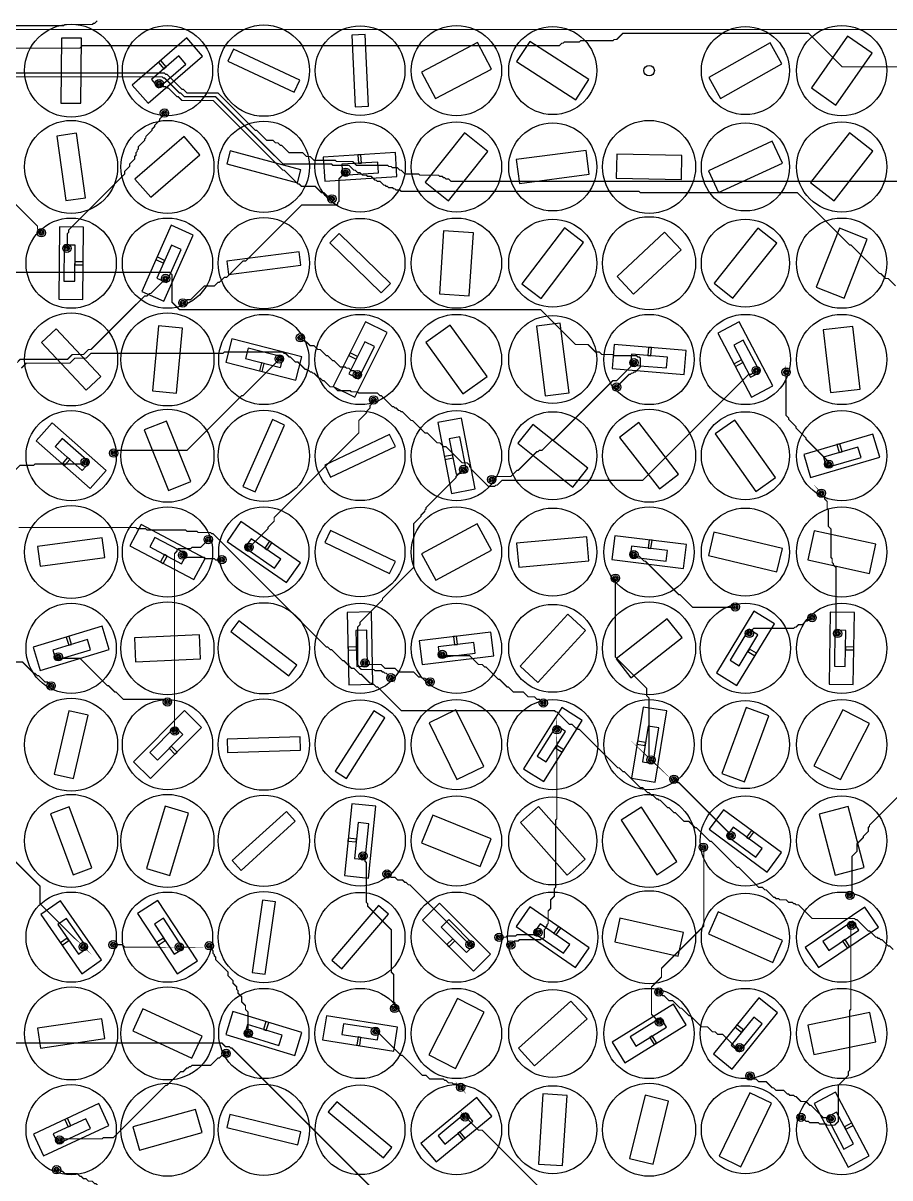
# Model space of a CAD drawing. Header units: millimetres. Extents: x -183 to 183, y -212 to 212.
# Drawn here: x -75.4 to 29, y -133.4 to 5.7 of the extents above; entities that cross this region are included whole.
import ezdxf

# ---------------------------------------------------------------- set-up
doc = ezdxf.new("R2010")
doc.units = ezdxf.units.MM
for name, color, linetype in [('ANTIPAD', 8, 'Continuous'), ('BOT_PAD', 40, 'Continuous'), ('BOT_TRACE', 30, 'Continuous'), ('DIODE_SHEET', 6, 'Continuous'), ('SMA_HOLE', 7, 'Continuous'), ('TOP_DISC', 1, 'Continuous'), ('TOP_ISLAND', 3, 'Continuous'), ('TOP_SLOT', 2, 'Continuous'), ('VIA_DRILL', 5, 'Continuous'), ('VIA_PAD', 4, 'Continuous')]:
    doc.layers.add(name, color=color, linetype=linetype)

msp = doc.modelspace()

# ---------------------------------------------------------------- linework, layer by layer
at = {"layer": 'ANTIPAD'}
for centre in [(-58.999, -1.565), (-58.37, -5.12), (-36.543, -12.241), (-38.194, -15.451), (-73.193, -19.534), (-70.112, -21.415), (-58.234, -25.042), (-56.145, -27.987), (-41.982, -32.186), (-44.544, -34.729), (-1.817, -35.186), (-35.124, -36.629), (12.896, -36.13), (16.501, -36.328), (-3.908, -38.128), (-33.183, -39.672), (-64.476, -46.078), (-67.914, -47.18), (21.642, -47.412), (-22.34, -48.046), (-18.944, -49.271), (20.744, -50.908), (-53.091, -56.499), (-48.166, -57.424), (-56.18, -58.368), (-51.45, -58.921), (-1.832, -58.308), (-4.047, -61.158), (10.378, -64.614), (19.631, -65.91), (12.07, -67.803), (22.7, -67.811), (-71.149, -70.625), (-34.23, -71.368), (-24.904, -70.339), (-72.018, -74.128), (-31.089, -73.147), (-26.37, -73.638), (-58.006, -76.066), (-12.737, -76.194), (-57.118, -79.566), (-11.1, -79.411), (0.235, -83.042), (2.994, -85.37), (9.853, -92.17), (6.524, -93.566), (-34.454, -94.625), (-31.559, -96.781), (24.182, -99.361), (24.38, -102.966), (-18.066, -104.415), (-13.366, -103.826), (-68.15, -105.56), (-64.548, -105.313), (-56.579, -105.596), (-52.972, -105.437), (-21.569, -105.289), (-16.649, -105.327), (1.174, -111.002), (-30.647, -112.982), (-32.959, -115.755), (1.234, -114.612), (-48.257, -115.982), (-50.938, -118.399), (10.894, -117.718), (12.142, -121.105), (-22.696, -122.491), (-22.16, -126.061), (18.29, -126.101), (21.896, -126.278), (-70.991, -128.831), (-71.362, -132.422)]:
    msp.add_circle(centre, 0.5, dxfattribs=at)
at = {"layer": 'BOT_PAD'}
for centre in [(-58.999, -1.565), (-58.37, -5.12), (-36.543, -12.241), (-38.194, -15.451), (-73.193, -19.534), (-70.112, -21.415), (-58.234, -25.042), (-56.145, -27.987), (-41.982, -32.186), (-44.544, -34.729), (-1.817, -35.186), (12.896, -36.13), (16.501, -36.328), (-35.124, -36.629), (-3.908, -38.128), (-33.183, -39.672), (-64.476, -46.078), (-67.914, -47.18), (21.642, -47.412), (-22.34, -48.046), (-18.944, -49.271), (20.744, -50.908), (-53.091, -56.499), (-56.18, -58.368), (-48.166, -57.424), (-1.832, -58.308), (-51.45, -58.921), (-4.047, -61.158), (10.378, -64.614), (19.631, -65.91), (12.07, -67.803), (22.7, -67.811), (-71.149, -70.625), (-24.904, -70.339), (-34.23, -71.368), (-31.089, -73.147), (-26.37, -73.638), (-72.018, -74.128), (-58.006, -76.066), (-12.737, -76.194), (-57.118, -79.566), (-11.1, -79.411), (0.235, -83.042), (2.994, -85.37), (9.853, -92.17), (-34.454, -94.625), (6.524, -93.566), (-31.559, -96.781), (24.182, -99.361), (24.38, -102.966), (-18.066, -104.415), (-13.366, -103.826), (-68.15, -105.56), (-64.548, -105.313), (-56.579, -105.596), (-52.972, -105.437), (-21.569, -105.289), (-16.649, -105.327), (1.174, -111.002), (-30.647, -112.982), (-32.959, -115.755), (1.234, -114.612), (-48.257, -115.982), (-50.938, -118.399), (10.894, -117.718), (12.142, -121.105), (-22.696, -122.491), (-22.16, -126.061), (18.29, -126.101), (21.896, -126.278), (-70.991, -128.831), (-71.362, -132.422)]:
    msp.add_circle(centre, 0.3, dxfattribs=at)
at = {"layer": 'BOT_TRACE', "const_width": 0.15}
for points in [[(-66.455, 6.003), (-66.755, 5.703), (-66.905, 5.703), (-67.055, 5.553), (-70.355, 5.553), (-70.505, 5.403), (-175.205, 5.403), (-175.505, 5.103), (-175.655, 5.103), (-176.255, 4.503), (-176.405, 4.503), (-177.155, 3.753), (-177.455, 3.753), (-178.805, 2.403), (-179.105, 2.403), (-179.255, 2.253), (-180.155, 2.253), (-180.305, 2.403), (-180.605, 2.403), (-181.055, 2.853), (-181.055, 3.003), (-181.205, 3.153), (-181.205, 9.903)], [(45.129, 4.974), (45.145, 4.953), (-148.055, 4.953), (-148.205, 4.803), (-174.305, 4.803), (-176.105, 3.003), (-176.255, 3.003), (-177.905, 1.353), (-178.955, 1.353), (-179.105, 1.203), (-179.705, 1.203), (-179.705, 1.27)], [(36.583, 0.519), (36.595, 0.453), (23.245, 0.453), (19.195, 4.503), (-3.155, 4.503), (-3.905, 3.753), (-4.205, 3.753), (-4.355, 3.603), (-8.255, 3.603), (-8.405, 3.453), (-10.205, 3.453), (-10.355, 3.303), (-10.505, 3.303), (-10.805, 3.003), (-68.255, 3.003), (-68.555, 2.703), (-175.205, 2.703), (-177.455, 0.453), (-177.605, 0.453), (-177.905, 0.153), (-178.355, 0.153), (-179.705, -1.197), (-179.705, -1.27)], [(29.695, -25.947), (28.795, -25.047), (28.495, -25.047), (27.895, -24.447), (27.745, -24.447), (24.295, -20.997), (24.145, -20.997), (17.845, -14.697), (-1.055, -14.697), (-1.205, -14.547), (-29.855, -14.547), (-30.005, -14.397), (-30.455, -14.397), (-30.605, -14.247), (-30.755, -14.247), (-30.905, -14.097), (-31.355, -14.097), (-31.505, -13.947), (-31.655, -13.947), (-31.805, -13.797), (-31.955, -13.797), (-32.405, -13.347), (-32.705, -13.347), (-32.855, -13.197), (-33.005, -13.197), (-33.455, -12.747), (-33.905, -12.747), (-34.055, -12.597), (-34.505, -12.597), (-34.805, -12.297), (-35.105, -12.297), (-35.405, -11.997), (-35.555, -11.997), (-36.155, -11.397), (-38.105, -11.397), (-38.255, -11.247), (-44.105, -11.247), (-52.205, -3.147), (-55.955, -3.147), (-56.405, -2.697), (-56.555, -2.697), (-58.355, -0.897), (-58.505, -0.897), (-58.655, -0.747), (-103.655, -0.747)], [(32.695, -13.347), (-23.855, -13.347), (-24.155, -13.047), (-24.455, -13.047), (-24.605, -12.897), (-24.755, -12.897), (-24.905, -12.747), (-25.205, -12.747), (-25.355, -12.597), (-27.605, -12.597), (-27.755, -12.447), (-29.405, -12.447), (-29.855, -11.997), (-30.005, -11.997), (-30.305, -11.697), (-30.905, -11.697), (-31.055, -11.547), (-31.355, -11.547), (-31.505, -11.397), (-35.255, -11.397), (-35.705, -10.947), (-37.655, -10.947), (-37.805, -10.797), (-40.355, -10.797), (-40.805, -10.347), (-41.255, -10.347), (-41.705, -9.897), (-43.355, -9.897), (-44.255, -8.997), (-44.405, -8.997), (-44.705, -8.697), (-45.005, -8.697), (-45.305, -8.397), (-46.055, -8.397), (-47.255, -7.197), (-47.405, -7.197), (-51.905, -2.697), (-55.655, -2.697), (-56.105, -2.247), (-56.255, -2.247), (-58.055, -0.447), (-58.205, -0.447), (-58.355, -0.297), (-103.355, -0.297)], [(-38.194, -15.451), (-38.255, -15.447), (-38.555, -15.147), (-38.705, -15.147), (-39.155, -14.697), (-39.455, -14.697), (-40.205, -13.947), (-41.855, -13.947), (-42.155, -13.647), (-42.305, -13.647), (-43.955, -11.997), (-44.105, -11.997), (-52.505, -3.597), (-56.255, -3.597), (-56.705, -3.147), (-56.855, -3.147), (-57.905, -2.097), (-58.055, -2.097), (-58.205, -1.947), (-58.505, -1.947), (-58.955, -1.497), (-58.999, -1.565)], [(-58.37, -5.12), (-58.355, -5.097), (-58.655, -5.397), (-58.655, -5.547), (-58.955, -5.847), (-58.955, -5.997), (-59.555, -6.597), (-59.555, -6.747), (-59.855, -7.047), (-59.855, -7.197), (-60.605, -7.947), (-60.605, -8.097), (-60.755, -8.247), (-60.755, -8.397), (-61.505, -9.147), (-61.505, -9.447), (-61.655, -9.597), (-61.655, -9.747), (-61.805, -9.897), (-61.805, -10.197), (-61.955, -10.347), (-61.955, -10.647), (-62.555, -11.247), (-62.555, -11.547), (-63.155, -12.147), (-63.155, -12.447), (-69.905, -19.197), (-69.905, -19.497), (-70.055, -19.647), (-70.055, -21.447), (-70.112, -21.415)], [(-73.193, -19.534), (-73.205, -19.497), (-73.655, -19.047), (-73.655, -18.747), (-81.155, -11.247), (-81.155, -11.097), (-82.205, -10.047), (-82.136, -9.996)], [(-56.145, -27.987), (-56.105, -28.047), (-55.655, -27.597), (-55.205, -27.597), (-53.555, -25.947), (-52.355, -25.947), (-51.905, -25.497), (-51.755, -25.497), (-51.155, -24.897), (-50.855, -24.897), (-48.905, -22.947), (-48.605, -22.947), (-41.855, -16.197), (-37.655, -16.197), (-37.505, -16.047), (-37.505, -15.897), (-37.355, -15.747), (-37.355, -13.047), (-36.605, -12.297), (-36.543, -12.241)], [(-3.908, -38.128), (-3.905, -38.097), (-2.405, -36.597), (-2.255, -36.597), (-2.105, -36.447), (-1.955, -36.447), (-1.805, -36.297), (-1.655, -36.297), (-1.055, -35.697), (-1.055, -34.647), (-1.205, -34.497), (-1.355, -34.497), (-1.505, -34.347), (-4.205, -34.347), (-4.355, -34.197), (-5.705, -34.197), (-6.005, -33.897), (-6.455, -33.897), (-7.355, -32.997), (-8.855, -32.997), (-13.055, -28.797), (-56.555, -28.797), (-57.455, -27.897), (-57.455, -24.597), (-57.755, -24.297), (-148.355, -24.297)], [(-76.073, -35.061), (-76.055, -35.097), (-75.755, -34.797), (-70.055, -34.797), (-69.455, -34.197), (-68.105, -34.197), (-67.505, -33.597), (-67.205, -33.597), (-60.755, -27.147), (-60.455, -27.147), (-60.155, -26.847), (-60.005, -26.847), (-58.205, -25.047), (-58.234, -25.042)], [(-41.982, -32.186), (-42.005, -32.247), (-41.705, -32.547), (-41.555, -32.547), (-41.405, -32.697), (-41.255, -32.697), (-40.805, -33.147), (-40.355, -33.147), (-39.905, -33.597), (-39.605, -33.597), (-38.855, -34.347), (-38.705, -34.347), (-38.105, -34.947), (-37.955, -34.947), (-37.205, -35.697), (-36.605, -35.697), (-36.455, -35.847), (-36.155, -35.847), (-35.855, -36.147), (-35.555, -36.147), (-35.105, -36.597), (-35.124, -36.629)], [(12.896, -36.13), (12.895, -36.147), (12.595, -36.447), (12.445, -36.447), (12.295, -36.597), (11.995, -36.597), (-0.755, -49.347), (-17.705, -49.347), (-18.305, -49.947), (-18.455, -49.947), (-18.605, -50.097), (-19.355, -50.097), (-21.455, -47.997), (-21.455, -47.847), (-21.605, -47.697), (-21.605, -47.547), (-21.905, -47.247), (-22.505, -47.247), (-24.455, -45.297), (-24.755, -45.297), (-25.205, -44.847), (-25.505, -44.847), (-26.705, -43.647), (-27.005, -43.647), (-28.505, -42.147), (-28.655, -42.147), (-29.705, -41.097), (-29.855, -41.097), (-30.005, -40.947), (-30.155, -40.947), (-30.455, -40.647), (-30.605, -40.647), (-30.755, -40.497), (-30.905, -40.497), (-32.255, -39.147), (-32.405, -39.147), (-32.705, -38.847), (-34.955, -38.847), (-35.105, -38.697), (-35.855, -38.697), (-36.005, -38.547), (-37.505, -38.547), (-37.955, -38.097), (-38.405, -38.097), (-39.155, -37.347), (-39.305, -37.347), (-39.605, -37.047), (-39.755, -37.047), (-40.355, -36.447), (-40.505, -36.447), (-40.655, -36.297), (-40.805, -36.297), (-40.955, -36.147), (-41.105, -36.147), (-41.255, -35.997), (-41.405, -35.997), (-42.305, -35.097), (-42.605, -35.097), (-43.205, -34.497), (-43.355, -34.497), (-43.805, -34.047), (-43.955, -34.047), (-44.105, -33.897), (-51.155, -33.897), (-51.305, -34.047), (-67.205, -34.047), (-67.805, -34.647), (-69.155, -34.647), (-69.755, -35.247), (-75.005, -35.247), (-75.605, -35.847)], [(-64.476, -46.078), (-64.505, -46.047), (-64.205, -45.747), (-55.655, -45.747), (-49.055, -39.147), (-48.905, -39.147), (-44.555, -34.797), (-44.544, -34.729)], [(-18.944, -49.271), (-18.905, -49.197), (-18.605, -48.897), (-16.655, -48.897), (-15.905, -48.147), (-15.755, -48.147), (-13.505, -45.897), (-13.355, -45.897), (-13.205, -45.747), (-12.905, -45.747), (-11.705, -44.547), (-11.555, -44.547), (-4.355, -37.347), (-3.905, -37.347), (-1.805, -35.247), (-1.817, -35.186)], [(16.501, -36.328), (16.495, -36.297), (16.495, -41.547), (16.795, -41.847), (16.795, -41.997), (17.695, -42.897), (17.695, -43.047), (18.895, -44.247), (18.895, -44.397), (21.595, -47.097), (21.595, -47.397), (21.642, -47.412)], [(-33.183, -39.672), (-33.155, -39.747), (-33.455, -40.047), (-33.455, -40.197), (-33.605, -40.347), (-33.605, -40.647), (-34.055, -41.097), (-34.055, -41.247), (-34.955, -42.147), (-34.955, -43.647), (-45.155, -53.847), (-45.155, -54.297), (-45.905, -55.047), (-45.905, -55.197), (-48.155, -57.447), (-48.166, -57.424)], [(-90.642, -53.342), (-90.605, -53.397), (-85.205, -53.397), (-84.755, -52.947), (-81.155, -52.947), (-75.755, -47.547), (-74.105, -47.547), (-73.955, -47.397), (-68.105, -47.397), (-67.955, -47.247), (-67.914, -47.18)], [(-31.089, -73.147), (-31.055, -73.197), (-31.655, -72.597), (-31.805, -72.597), (-31.955, -72.447), (-32.105, -72.447), (-32.255, -72.297), (-33.005, -72.297), (-33.155, -72.147), (-34.655, -72.147), (-34.955, -71.847), (-34.955, -71.697), (-35.105, -71.547), (-35.105, -67.047), (-34.805, -66.747), (-34.805, -66.447), (-32.105, -63.747), (-32.105, -63.597), (-28.355, -59.847), (-28.355, -54.597), (-27.455, -53.697), (-27.455, -53.547), (-27.005, -53.097), (-27.005, -52.947), (-26.855, -52.797), (-26.855, -52.647), (-23.255, -49.047), (-23.255, -48.897), (-22.355, -47.997), (-22.34, -48.046)], [(20.744, -50.908), (20.695, -50.847), (21.145, -51.297), (21.145, -51.597), (21.445, -51.897), (21.445, -52.797), (21.595, -52.947), (21.595, -54.897), (21.895, -55.197), (21.895, -58.647), (22.045, -58.797), (22.045, -59.247), (22.195, -59.397), (22.195, -59.547), (22.495, -59.847), (22.495, -67.647), (22.645, -67.797), (22.7, -67.811)], [(29.395, -105.897), (28.945, -105.447), (28.795, -105.447), (28.045, -104.697), (27.895, -104.697), (27.745, -104.547), (27.595, -104.547), (27.445, -104.397), (27.295, -104.397), (26.545, -103.647), (26.395, -103.647), (25.045, -102.297), (24.895, -102.297), (24.745, -102.147), (19.645, -102.147), (17.995, -100.497), (17.695, -100.497), (17.545, -100.347), (17.395, -100.347), (17.245, -100.197), (16.795, -100.197), (16.495, -99.897), (15.745, -99.897), (15.595, -99.747), (15.295, -99.747), (15.145, -99.597), (14.995, -99.597), (14.095, -98.697), (13.945, -98.697), (13.645, -98.397), (13.195, -98.397), (10.795, -95.997), (10.645, -95.997), (7.495, -92.847), (7.345, -92.847), (5.695, -91.197), (5.545, -91.197), (4.795, -90.447), (4.195, -90.447), (3.145, -89.397), (2.995, -89.397), (2.395, -88.797), (2.245, -88.797), (1.345, -87.897), (1.195, -87.897), (1.045, -87.747), (0.895, -87.747), (0.445, -87.297), (0.295, -87.297), (-0.005, -86.997), (-0.155, -86.997), (-0.755, -86.397), (-1.055, -86.397), (-3.005, -84.447), (-3.155, -84.447), (-3.605, -83.997), (-3.755, -83.997), (-8.405, -79.347), (-8.555, -79.347), (-8.705, -79.197), (-8.855, -79.197), (-9.305, -78.747), (-9.605, -78.747), (-11.105, -77.247), (-11.255, -77.247), (-11.405, -77.097), (-29.855, -77.097), (-32.705, -74.247), (-32.855, -74.247), (-33.155, -73.947), (-33.305, -73.947), (-33.455, -73.797), (-33.605, -73.797), (-34.655, -72.747), (-34.805, -72.747), (-35.555, -71.997), (-35.855, -71.997), (-36.755, -71.097), (-36.905, -71.097), (-38.255, -69.747), (-38.405, -69.747), (-38.705, -69.447), (-38.855, -69.447), (-52.505, -55.797), (-52.655, -55.797), (-52.805, -55.647), (-54.305, -55.647), (-54.455, -55.497), (-55.655, -55.497), (-55.805, -55.347), (-60.455, -55.347), (-60.605, -55.197), (-61.655, -55.197), (-61.805, -55.047), (-75.905, -55.047)], [(-53.091, -56.499), (-53.105, -56.547), (-54.005, -57.447), (-55.055, -57.447), (-55.205, -57.597), (-56.705, -57.597), (-56.855, -57.747), (-56.855, -57.897), (-57.155, -58.197), (-57.155, -79.497), (-57.118, -79.566)], [(-51.45, -58.921), (-51.455, -58.947), (-52.205, -58.947), (-52.355, -58.797), (-53.405, -58.797), (-53.555, -58.647), (-55.805, -58.647), (-56.105, -58.347), (-56.18, -58.368)], [(10.378, -64.614), (10.345, -64.647), (5.245, -64.647), (3.745, -63.147), (3.595, -63.147), (-0.455, -59.097), (-0.605, -59.097), (-1.205, -58.497), (-1.655, -58.497), (-1.805, -58.347), (-1.832, -58.308)], [(-4.047, -61.158), (-4.055, -61.197), (-4.055, -70.647), (-0.305, -74.397), (-0.305, -75.297), (-0.005, -75.597), (-0.005, -82.797), (0.295, -83.097), (0.235, -83.042)], [(19.631, -65.91), (19.645, -65.847), (19.345, -66.147), (19.195, -66.147), (19.045, -66.297), (18.895, -66.297), (18.445, -66.747), (17.995, -66.747), (17.695, -67.047), (17.545, -67.047), (17.395, -67.197), (12.595, -67.197), (11.995, -67.797), (12.07, -67.803)], [(-72.018, -74.128), (-72.005, -74.097), (-72.455, -73.647), (-72.755, -73.647), (-73.505, -72.897), (-73.655, -72.897), (-73.955, -72.597), (-74.105, -72.597), (-75.455, -71.247), (-80.255, -71.247), (-80.405, -71.097), (-82.355, -71.097), (-82.505, -70.947), (-82.509, -70.917)], [(-58.006, -76.066), (-58.055, -76.047), (-58.355, -75.747), (-63.305, -75.747), (-64.205, -74.847), (-64.355, -74.847), (-65.105, -74.097), (-65.255, -74.097), (-68.555, -70.797), (-70.955, -70.797), (-71.105, -70.647), (-71.149, -70.625)], [(-12.737, -76.194), (-12.755, -76.197), (-13.205, -75.747), (-13.505, -75.747), (-13.805, -75.447), (-14.555, -75.447), (-15.155, -74.847), (-16.355, -74.847), (-16.955, -74.247), (-17.105, -74.247), (-18.005, -73.347), (-18.155, -73.347), (-19.655, -71.847), (-19.805, -71.847), (-20.105, -71.547), (-20.555, -71.547), (-21.605, -70.497), (-24.755, -70.497), (-24.905, -70.347), (-24.904, -70.339)], [(-26.37, -73.638), (-26.405, -73.647), (-26.705, -73.347), (-26.855, -73.347), (-27.005, -73.197), (-27.305, -73.197), (-27.455, -73.047), (-27.755, -73.047), (-28.355, -72.447), (-30.155, -72.447), (-30.605, -71.997), (-31.805, -71.997), (-32.255, -71.547), (-34.055, -71.547), (-34.205, -71.397), (-34.23, -71.368)], [(-16.649, -105.327), (-16.655, -105.297), (-16.205, -104.847), (-15.755, -104.847), (-15.605, -104.697), (-13.055, -104.697), (-12.905, -104.547), (-12.755, -104.547), (-12.605, -104.397), (-12.605, -103.497), (-12.455, -103.347), (-12.455, -103.197), (-12.305, -103.047), (-12.305, -102.897), (-12.155, -102.747), (-12.155, -101.247), (-11.855, -100.947), (-11.855, -99.897), (-11.405, -99.447), (-11.405, -98.547), (-11.255, -98.397), (-11.255, -90.297), (-11.105, -90.147), (-11.105, -79.347), (-11.1, -79.411)], [(24.182, -99.361), (24.145, -99.297), (24.445, -98.997), (24.445, -94.647), (25.045, -94.047), (25.045, -93.147), (25.795, -92.397), (25.795, -92.247), (26.395, -91.647), (26.395, -91.197), (26.545, -91.047), (26.545, -90.897), (32.995, -84.447), (32.995, -81.297), (32.949, -81.348)], [(2.994, -85.37), (2.995, -85.347), (3.445, -85.797), (3.595, -85.797), (9.895, -92.097), (9.853, -92.17)], [(-30.647, -112.982), (-30.605, -112.947), (-30.605, -112.347), (-30.755, -112.197), (-30.755, -108.897), (-31.055, -108.597), (-31.055, -103.497), (-33.905, -100.647), (-33.905, -100.347), (-34.055, -100.197), (-34.055, -95.397), (-34.205, -95.247), (-34.205, -94.947), (-34.505, -94.647), (-34.454, -94.625)], [(6.524, -93.566), (6.595, -93.597), (6.595, -103.047), (1.495, -108.147), (1.495, -109.197), (0.295, -110.397), (0.295, -113.697), (1.195, -114.597), (1.234, -114.612)], [(-68.15, -105.56), (-68.105, -105.597), (-73.355, -100.347), (-73.355, -98.247), (-76.505, -95.097)], [(-31.559, -96.781), (-31.505, -96.747), (-31.055, -97.197), (-30.605, -97.197), (-30.305, -97.497), (-29.705, -97.497), (-29.405, -97.797), (-29.255, -97.797), (-28.955, -98.097), (-28.805, -98.097), (-21.605, -105.297), (-21.569, -105.289)], [(18.29, -126.101), (18.295, -126.147), (18.595, -126.447), (18.745, -126.447), (18.895, -126.597), (19.195, -126.597), (19.345, -126.747), (20.395, -126.747), (20.545, -126.897), (21.295, -126.897), (21.445, -127.047), (22.345, -127.047), (22.795, -126.597), (22.795, -122.247), (23.995, -121.047), (23.995, -120.597), (24.145, -120.447), (24.145, -113.247), (24.295, -113.097), (24.295, -103.047), (24.445, -102.897), (24.38, -102.966)], [(-18.066, -104.415), (-18.005, -104.397), (-17.255, -104.397), (-17.105, -104.247), (-16.055, -104.247), (-15.905, -104.097), (-13.655, -104.097), (-13.355, -103.797), (-13.366, -103.826)], [(-64.548, -105.313), (-64.505, -105.297), (-63.455, -105.297), (-63.155, -105.597), (-56.555, -105.597), (-56.579, -105.596)], [(-52.972, -105.437), (-52.955, -105.447), (-52.655, -105.747), (-52.655, -105.897), (-52.505, -106.047), (-52.505, -106.347), (-52.355, -106.497), (-52.355, -106.647), (-52.205, -106.797), (-52.205, -107.097), (-50.705, -108.597), (-50.705, -109.047), (-50.105, -109.647), (-50.105, -109.947), (-49.655, -110.397), (-49.655, -110.697), (-49.505, -110.847), (-49.505, -111.147), (-49.055, -111.597), (-49.055, -112.197), (-48.605, -112.647), (-48.605, -113.097), (-48.305, -113.397), (-48.305, -115.947), (-48.257, -115.982)], [(1.174, -111.002), (1.195, -110.997), (1.645, -111.447), (1.795, -111.447), (2.395, -112.047), (2.845, -112.047), (3.745, -112.947), (3.895, -112.947), (4.795, -113.847), (4.945, -113.847), (6.295, -115.197), (7.045, -115.197), (7.645, -115.797), (7.945, -115.797), (8.245, -116.097), (8.845, -116.097), (10.495, -117.747), (10.945, -117.747), (10.894, -117.718)], [(-22.696, -122.491), (-22.655, -122.547), (-23.105, -122.097), (-23.555, -122.097), (-23.705, -121.947), (-24.155, -121.947), (-24.455, -121.647), (-24.605, -121.647), (-24.755, -121.497), (-26.405, -121.497), (-26.855, -121.047), (-27.305, -121.047), (-29.705, -118.647), (-29.855, -118.647), (-32.705, -115.797), (-33.005, -115.797), (-32.959, -115.755)], [(-8.855, -159.147), (-50.255, -117.747), (-50.405, -117.747), (-50.555, -117.597), (-51.005, -117.597), (-51.455, -117.147), (-83.855, -117.147)], [(-50.938, -118.399), (-51.005, -118.347), (-51.305, -118.647), (-51.455, -118.647), (-51.755, -118.947), (-51.905, -118.947), (-52.805, -119.847), (-55.055, -119.847), (-55.205, -119.997), (-55.355, -119.997), (-55.505, -120.147), (-55.655, -120.147), (-56.105, -120.597), (-56.405, -120.597), (-58.055, -122.247), (-58.205, -122.247), (-64.505, -128.547), (-65.705, -128.547), (-65.855, -128.697), (-70.805, -128.697), (-70.955, -128.847), (-70.991, -128.831)], [(12.142, -121.105), (12.145, -121.047), (12.595, -121.497), (12.895, -121.497), (13.195, -121.797), (14.095, -121.797), (14.845, -122.547), (14.995, -122.547), (15.295, -122.847), (16.195, -122.847), (16.645, -123.297), (16.795, -123.297), (16.945, -123.447), (17.395, -123.447), (17.545, -123.597), (17.695, -123.597), (18.295, -124.197), (18.895, -124.197), (19.345, -124.647), (19.495, -124.647), (20.995, -126.147), (21.745, -126.147), (21.895, -126.297), (21.896, -126.278)], [(-4.943, -137.813), (-4.955, -137.847), (-5.255, -137.547), (-5.405, -137.547), (-5.555, -137.397), (-5.855, -137.397), (-6.305, -136.947), (-6.755, -136.947), (-7.355, -136.347), (-8.555, -136.347), (-8.855, -136.047), (-9.005, -136.047), (-9.305, -135.747), (-9.905, -135.747), (-10.505, -135.147), (-12.605, -135.147), (-20.105, -127.647), (-20.555, -127.647), (-22.205, -125.997), (-22.16, -126.061)], [(-71.362, -132.422), (-71.405, -132.447), (-70.955, -132.447), (-70.805, -132.597), (-70.655, -132.597), (-70.355, -132.897), (-68.855, -132.897), (-68.555, -133.197), (-68.405, -133.197), (-68.105, -133.497), (-67.805, -133.497), (-67.505, -133.797), (-67.055, -133.797), (-66.755, -134.097), (-66.605, -134.097), (-66.305, -134.397), (-65.855, -134.397), (-65.555, -134.697), (-64.805, -134.697), (-59.555, -139.947), (-59.405, -139.947), (-58.355, -140.997), (-58.338, -141.026)]]:
    msp.add_lwpolyline(points, dxfattribs=at)
at = {"layer": 'DIODE_SHEET'}
for points in [[(-58.427, 0.226), (-58.162, 0.455), (-58.816, 1.211), (-59.081, 0.982)], [(-35.003, -11.162), (-34.654, -11.14), (-34.717, -10.142), (-35.066, -10.164)], [(-69.148, -23.03), (-69.152, -23.38), (-68.152, -23.39), (-68.148, -23.04)], [(-58.482, -23.178), (-58.341, -22.858), (-59.256, -22.454), (-59.397, -22.775)], [(-0.138, -34.337), (0.21, -34.365), (0.29, -33.369), (-0.059, -33.341)], [(-35.281, -34.755), (-35.124, -34.442), (-36.018, -33.993), (-36.175, -34.306)], [(-46.342, -35.279), (-46.681, -35.192), (-46.93, -36.161), (-46.591, -36.248)], [(11.283, -35.164), (11.12, -34.854), (10.235, -35.319), (10.397, -35.629)], [(22.905, -46.018), (23.241, -45.919), (22.958, -44.96), (22.622, -45.059)], [(-69.766, -46.853), (-70.029, -46.622), (-70.69, -47.372), (-70.428, -47.603)], [(-23.608, -46.658), (-23.675, -46.314), (-24.657, -46.505), (-24.59, -46.848)], [(-46.288, -57.53), (-46, -57.729), (-45.431, -56.907), (-45.719, -56.708)], [(-0.119, -57.532), (0.229, -57.575), (0.351, -56.582), (0.004, -56.539)], [(-58.057, -58.479), (-58.366, -58.315), (-58.835, -59.198), (-58.526, -59.362)], [(-69.898, -69.22), (-69.563, -69.119), (-69.854, -68.162), (-70.189, -68.263)], [(-23.428, -69.174), (-23.08, -69.132), (-23.2, -68.139), (-23.547, -68.181)], [(-35.246, -69.785), (-35.254, -69.435), (-36.254, -69.458), (-36.246, -69.808)], [(23.653, -69.433), (23.647, -69.782), (24.647, -69.799), (24.653, -69.449)], [(12.076, -69.684), (11.894, -69.983), (12.749, -70.501), (12.931, -70.202)], [(-57.558, -81.394), (-57.805, -81.642), (-57.097, -82.348), (-56.85, -82.1)], [(-11.126, -81.292), (-11.312, -81.588), (-10.466, -82.121), (-10.28, -81.825)], [(-0.472, -81.3), (-0.416, -80.954), (-1.403, -80.793), (-1.459, -81.138)], [(11.726, -92.334), (12.008, -92.542), (12.602, -91.737), (12.32, -91.529)], [(-35.266, -92.928), (-35.23, -92.58), (-36.225, -92.478), (-36.26, -92.826)], [(-11.489, -103.93), (-11.2, -104.129), (-10.633, -103.306), (-10.921, -103.107)], [(-69.87, -104.8), (-70.069, -104.513), (-70.891, -105.083), (-70.692, -105.37)], [(-58.28, -104.794), (-58.472, -104.501), (-59.308, -105.051), (-59.115, -105.343)], [(-23.396, -104.841), (-23.643, -104.593), (-24.352, -105.298), (-24.105, -105.546)], [(23.597, -104.675), (23.306, -104.871), (23.865, -105.7), (24.155, -105.505)], [(-46.435, -115.518), (-46.1, -115.622), (-45.805, -114.666), (-46.14, -114.563)], [(11.14, -115.853), (11.36, -115.581), (10.582, -114.953), (10.362, -115.225)], [(-34.698, -116.472), (-35.043, -116.417), (-35.2, -117.405), (-34.854, -117.46)], [(0.386, -116.29), (0.088, -116.475), (0.615, -117.325), (0.912, -117.14)], [(-69.948, -127.266), (-69.631, -127.118), (-70.052, -126.211), (-70.37, -126.359)], [(-22.779, -127.837), (-23.05, -128.059), (-22.416, -128.832), (-22.145, -128.61)], [(23.515, -127.234), (23.679, -127.543), (24.562, -127.073), (24.398, -126.764)]]:
    msp.add_lwpolyline(points, close=True, dxfattribs=at)
at = {"layer": 'SMA_HOLE'}
msp.add_circle((0, 0), 0.635, dxfattribs=at)
at = {"layer": 'TOP_DISC'}
for centre, radius in [((-69.6, 0), 5.6), ((-58, 0), 5.435), ((-46.4, 0), 5.5), ((-34.8, 0), 5.4), ((-23.2, 0), 5.435), ((-11.6, 0), 5.3), ((11.6, 0), 5.3), ((23.2, 0), 5.435), ((-69.6, -11.6), 5.6), ((-58, -11.6), 5.6), ((-46.4, -11.6), 5.5), ((-34.8, -11.6), 5.435), ((-23.2, -11.6), 5.435), ((-11.6, -11.6), 5.3), ((0, -11.6), 5.6), ((11.6, -11.6), 5.3), ((23.2, -11.6), 5.435), ((-69.6, -23.2), 5.435), ((-58, -23.2), 5.435), ((-46.4, -23.2), 5.5), ((-34.8, -23.2), 5.4), ((-23.2, -23.2), 5.435), ((-11.6, -23.2), 5.3), ((0, -23.2), 5.6), ((11.6, -23.2), 5.3), ((23.2, -23.2), 5.435), ((-69.6, -34.8), 5.6), ((-58, -34.8), 5.6), ((-46.4, -34.8), 5.435), ((-34.8, -34.8), 5.435), ((-23.2, -34.8), 5.435), ((-11.6, -34.8), 5.3), ((0, -34.8), 5.435), ((11.6, -34.8), 5.435), ((23.2, -34.8), 5.435), ((-69.6, -46.4), 5.435), ((-58, -46.4), 5.6), ((-46.4, -46.4), 5.5), ((-34.8, -46.4), 5.4), ((-23.2, -46.4), 5.435), ((-11.6, -46.4), 5.3), ((0, -46.4), 5.6), ((11.6, -46.4), 5.3), ((23.2, -46.4), 5.435), ((-69.6, -58), 5.6), ((-58, -58), 5.435), ((-46.4, -58), 5.435), ((-34.8, -58), 5.4), ((-23.2, -58), 5.435), ((-11.6, -58), 5.3), ((0, -58), 5.435), ((11.6, -58), 5.3), ((23.2, -58), 5.435), ((-69.6, -69.6), 5.435), ((-58, -69.6), 5.6), ((-46.4, -69.6), 5.5), ((-34.8, -69.6), 5.435), ((-23.2, -69.6), 5.435), ((-11.6, -69.6), 5.3), ((0, -69.6), 5.6), ((11.6, -69.6), 5.435), ((23.2, -69.6), 5.435), ((-69.6, -81.2), 5.6), ((-58, -81.2), 5.435), ((-46.4, -81.2), 5.5), ((-34.8, -81.2), 5.4), ((-23.2, -81.2), 5.435), ((-11.6, -81.2), 5.435), ((0, -81.2), 5.435), ((11.6, -81.2), 5.3), ((23.2, -81.2), 5.435), ((-69.6, -92.8), 5.6), ((-58, -92.8), 5.6), ((-46.4, -92.8), 5.5), ((-34.8, -92.8), 5.435), ((-23.2, -92.8), 5.435), ((-11.6, -92.8), 5.3), ((0, -92.8), 5.6), ((11.6, -92.8), 5.435), ((23.2, -92.8), 5.435), ((-69.6, -104.4), 5.435), ((-58, -104.4), 5.435), ((-46.4, -104.4), 5.5), ((-34.8, -104.4), 5.4), ((-23.2, -104.4), 5.435), ((-11.6, -104.4), 5.435), ((0, -104.4), 5.6), ((11.6, -104.4), 5.3), ((23.2, -104.4), 5.435), ((-69.6, -116), 5.6), ((-58, -116), 5.6), ((-46.4, -116), 5.435), ((-34.8, -116), 5.435), ((-23.2, -116), 5.435), ((-11.6, -116), 5.3), ((0, -116), 5.435), ((11.6, -116), 5.435), ((23.2, -116), 5.435), ((-69.6, -127.6), 5.435), ((-58, -127.6), 5.6), ((-46.4, -127.6), 5.5), ((-34.8, -127.6), 5.4), ((-23.2, -127.6), 5.435), ((-11.6, -127.6), 5.3), ((0, -127.6), 5.6), ((11.6, -127.6), 5.3), ((23.2, -127.6), 5.435)]:
    msp.add_circle(centre, radius, dxfattribs=at)
at = {"layer": 'TOP_ISLAND'}
for points in [[(-59.088, -2.065), (-55.8, 0.779), (-56.65, 1.763), (-59.939, -1.082)], [(-36.916, -12.585), (-32.577, -12.311), (-32.659, -11.014), (-36.998, -11.288)], [(-70.428, -21.018), (-70.472, -25.365), (-69.172, -25.378), (-69.128, -21.031)], [(-58.1, -25.532), (-56.345, -21.554), (-57.534, -21.029), (-59.29, -25.007)], [(-35.015, -37.124), (-33.066, -33.238), (-34.228, -32.655), (-36.177, -36.542)], [(13.363, -36.33), (11.343, -32.48), (10.192, -33.084), (12.211, -36.934)], [(-44.083, -34.517), (-48.295, -33.437), (-48.618, -34.696), (-44.406, -35.776)], [(-2.235, -35.474), (2.099, -35.821), (2.203, -34.525), (-2.131, -34.178)], [(-67.407, -47.2), (-70.668, -44.325), (-71.528, -45.3), (-68.267, -48.175)], [(-21.951, -48.372), (-22.78, -44.104), (-24.057, -44.352), (-23.227, -48.62)], [(21.355, -47.83), (25.526, -46.601), (25.158, -45.354), (20.987, -46.583)], [(-55.681, -58.27), (-59.52, -56.229), (-60.131, -57.377), (-56.292, -59.418)], [(-48.672, -57.463), (-45.095, -59.936), (-44.356, -58.866), (-47.932, -56.393)], [(-2.262, -58.577), (2.053, -59.11), (2.213, -57.82), (-2.102, -57.287)], [(-33.901, -71.754), (-33.999, -67.407), (-35.299, -67.437), (-35.201, -71.784)], [(12, -67.3), (9.746, -71.018), (10.858, -71.692), (13.112, -67.974)], [(22.386, -67.412), (22.314, -71.76), (23.614, -71.781), (23.686, -67.434)], [(-71.433, -71.045), (-67.273, -69.781), (-67.651, -68.538), (-71.811, -69.801)], [(-25.257, -70.704), (-20.94, -70.184), (-21.095, -68.893), (-25.412, -69.413)], [(-57.066, -79.061), (-60.137, -82.139), (-59.217, -83.057), (-56.146, -79.979)], [(-11.161, -78.907), (-13.478, -82.587), (-12.378, -83.279), (-10.061, -79.6)], [(0.487, -83.483), (1.191, -79.192), (-0.092, -78.982), (-0.796, -83.272)], [(-34.176, -95.049), (-33.733, -90.724), (-35.026, -90.591), (-35.469, -94.917)], [(9.346, -92.193), (12.845, -94.775), (13.617, -93.729), (10.118, -91.147)], [(-67.662, -105.702), (-70.141, -102.129), (-71.209, -102.87), (-68.731, -106.443)], [(-56.095, -105.749), (-58.485, -102.117), (-59.571, -102.831), (-57.181, -106.463)], [(-21.064, -105.343), (-24.13, -102.259), (-25.052, -103.175), (-21.986, -106.259)], [(-13.872, -103.865), (-10.293, -106.334), (-9.555, -105.264), (-13.134, -102.795)], [(24.528, -102.48), (20.922, -104.91), (21.649, -105.988), (25.254, -103.558)], [(10.895, -118.225), (13.627, -114.843), (12.616, -114.026), (9.884, -117.408)], [(-48.728, -116.172), (-44.573, -117.453), (-44.19, -116.211), (-48.345, -114.929)], [(-32.52, -115.5), (-36.814, -114.821), (-37.018, -116.105), (-32.723, -116.784)], [(1.4, -114.132), (-2.296, -116.423), (-1.611, -117.528), (2.085, -115.237)], [(-71.213, -129.287), (-67.27, -127.455), (-67.818, -126.276), (-71.761, -128.108)], [(-22.058, -125.564), (-25.42, -128.322), (-24.595, -129.327), (-21.234, -126.569)], [(21.428, -126.08), (23.471, -129.918), (24.619, -129.308), (22.576, -125.469)]]:
    msp.add_lwpolyline(points, close=True, dxfattribs=at)
at = {"layer": 'TOP_SLOT'}
for points in [[(-33.797, -4.278), (-34.204, 4.353), (-35.803, 4.278), (-35.396, -4.353)], [(-68.427, -3.928), (-68.373, 3.912), (-70.773, 3.928), (-70.827, -3.912)], [(-60.34, -3.941), (-53.763, 1.748), (-55.66, 3.941), (-62.237, -1.748)], [(-25.721, -3.37), (-18.995, 0.188), (-20.679, 3.37), (-27.405, -0.188)], [(-7.252, -1.084), (-14.374, 3.519), (-15.948, 1.084), (-8.826, -3.519)], [(8.62, -3.346), (16.005, 0.821), (14.58, 3.346), (7.195, -0.821)], [(22.5, -4.15), (26.853, 2.091), (23.9, 4.15), (19.547, -2.091)], [(-42.076, -1.141), (-50.046, 2.59), (-50.724, 1.141), (-42.754, -2.59)], [(-67.865, -15.314), (-68.958, -7.551), (-71.335, -7.886), (-70.242, -15.649)], [(-60.012, -15.264), (-54.088, -10.127), (-55.988, -7.936), (-61.912, -13.073)], [(-24.169, -15.696), (-19.419, -9.752), (-22.231, -7.504), (-26.981, -13.448)], [(22.278, -15.707), (26.96, -9.708), (24.122, -7.493), (19.44, -13.492)], [(-41.943, -11.972), (-50.44, -9.683), (-50.857, -11.228), (-42.36, -13.517)], [(-15.613, -13.594), (-7.206, -12.481), (-7.587, -9.606), (-15.994, -10.719)], [(8.362, -14.698), (16.057, -11.134), (14.838, -8.502), (7.143, -12.066)], [(-39.048, -13.321), (-30.369, -12.773), (-30.552, -9.879), (-39.231, -10.427)], [(3.949, -10.23), (-3.89, -10.07), (-3.949, -12.97), (3.89, -13.13)], [(-71.006, -18.838), (-71.094, -27.533), (-68.194, -27.562), (-68.106, -18.867)], [(-58.429, -27.763), (-54.918, -19.808), (-57.571, -18.637), (-61.082, -26.592)], [(-21.656, -27.115), (-21.152, -19.523), (-24.744, -19.285), (-25.248, -26.877)], [(-13.014, -27.452), (-7.879, -20.704), (-10.186, -18.948), (-15.321, -25.696)], [(-1.876, -26.935), (3.855, -21.585), (1.876, -19.465), (-3.855, -24.815)], [(10.103, -27.424), (15.37, -20.778), (13.097, -18.976), (7.83, -25.622)], [(23.475, -27.4), (26.273, -20.324), (22.925, -19), (20.127, -26.076)], [(-31.148, -25.643), (-37.335, -19.612), (-38.452, -20.757), (-32.265, -26.788)], [(-50.661, -24.558), (-41.934, -23.429), (-42.139, -21.842), (-50.866, -22.971)], [(-35.453, -39.337), (-31.555, -31.564), (-34.147, -30.263), (-38.045, -38.036)], [(-9.626, -38.823), (-10.697, -30.411), (-13.574, -30.777), (-12.503, -39.189)], [(14.904, -37.977), (10.864, -30.276), (8.296, -31.623), (12.336, -39.324)], [(-66.042, -36.837), (-71.408, -31.121), (-73.158, -32.763), (-67.792, -38.479)], [(-56.933, -38.841), (-56.18, -31.037), (-59.067, -30.759), (-59.82, -38.563)], [(-19.518, -36.84), (-23.958, -30.66), (-26.882, -32.76), (-22.442, -38.94)], [(25.426, -38.372), (24.55, -30.814), (20.974, -31.228), (21.85, -38.786)], [(-41.828, -34.476), (-50.251, -32.315), (-50.972, -35.124), (-42.549, -37.285)], [(-4.45, -35.898), (4.218, -36.593), (4.45, -33.702), (-4.218, -33.007)], [(-65.38, -48.188), (-71.902, -42.437), (-73.82, -44.612), (-67.298, -50.363)], [(-55.201, -49.504), (-58.105, -42.222), (-60.799, -43.296), (-57.895, -50.578)], [(-47.444, -50.749), (-43.892, -42.697), (-45.356, -42.051), (-48.908, -50.103)], [(-20.947, -50.391), (-22.606, -41.855), (-25.453, -42.409), (-23.794, -50.945)], [(-7.382, -47.914), (-14.007, -42.621), (-15.818, -44.886), (-9.193, -50.179)], [(3.547, -48.612), (-1.254, -42.413), (-3.547, -44.188), (1.254, -50.387)], [(15.231, -49.026), (10.338, -42.1), (7.969, -43.774), (12.862, -50.7)], [(-38.356, -48.98), (-30.556, -45.265), (-31.244, -43.82), (-39.044, -47.535)], [(19.439, -49.02), (27.781, -46.562), (26.961, -43.78), (18.619, -46.238)], [(-53.48, -58.761), (-61.158, -54.678), (-62.52, -57.239), (-54.842, -61.322)], [(-50.801, -56.72), (-43.648, -61.666), (-41.999, -59.28), (-49.152, -54.334)], [(-30.558, -59.145), (-38.35, -55.412), (-39.042, -56.855), (-31.25, -60.588)], [(-25.691, -61.392), (-18.997, -57.775), (-20.709, -54.608), (-27.403, -58.225)], [(16.061, -57.58), (7.816, -55.6), (7.139, -58.42), (15.384, -60.4)], [(27.301, -57.054), (19.868, -55.429), (19.099, -58.946), (26.532, -60.571)], [(-73.321, -59.721), (-65.553, -58.657), (-65.879, -56.279), (-73.647, -57.343)], [(-15.69, -59.832), (-7.245, -59.056), (-7.51, -56.168), (-15.955, -56.944)], [(-4.493, -58.906), (4.138, -59.972), (4.493, -57.094), (-4.138, -56.028)], [(-33.253, -73.914), (-33.448, -65.22), (-36.347, -65.286), (-36.152, -73.98)], [(12.614, -65.13), (8.106, -72.566), (10.586, -74.07), (15.094, -66.634)], [(21.823, -65.228), (21.678, -73.923), (24.577, -73.972), (24.722, -65.277)], [(-42.41, -71.62), (-49.424, -66.305), (-50.39, -67.58), (-43.376, -72.895)], [(-13.407, -73.7), (-7.66, -67.465), (-9.793, -65.5), (-15.54, -71.735)], [(-2.183, -73.164), (3.977, -68.315), (2.183, -66.036), (-3.977, -70.885)], [(-73.339, -72.251), (-65.018, -69.724), (-65.861, -66.949), (-74.182, -69.476)], [(-61.852, -71.223), (-54.019, -70.874), (-54.148, -67.977), (-61.981, -68.326)], [(-27.344, -71.559), (-18.71, -70.52), (-19.056, -67.641), (-27.69, -68.68)], [(-69.302, -85.289), (-67.559, -77.645), (-69.898, -77.111), (-71.641, -84.755)], [(-55.956, -77.098), (-62.097, -83.254), (-60.044, -85.302), (-53.903, -79.146)], [(-36.441, -85.275), (-31.808, -77.982), (-33.159, -77.125), (-37.792, -84.418)], [(-19.908, -83.822), (-23.261, -76.992), (-26.492, -78.578), (-23.139, -85.408)], [(-10.51, -76.748), (-15.144, -84.107), (-12.69, -85.652), (-8.056, -78.293)], [(0.727, -85.725), (2.135, -77.144), (-0.727, -76.675), (-2.135, -85.256)], [(11.493, -85.68), (14.428, -77.724), (11.707, -76.72), (8.772, -84.676)], [(23.048, -85.406), (26.549, -78.65), (23.352, -76.994), (19.851, -83.75)], [(-50.774, -82.133), (-41.978, -81.866), (-42.026, -80.267), (-50.822, -80.534)], [(-67.111, -96.057), (-69.84, -88.707), (-72.089, -89.543), (-69.36, -96.893)], [(-57.735, -96.971), (-55.487, -89.46), (-58.265, -88.629), (-60.513, -96.14)], [(-33.801, -97.273), (-32.914, -88.623), (-35.799, -88.327), (-36.686, -96.977)], [(-7.706, -95.017), (-13.321, -88.663), (-15.494, -90.583), (-9.879, -96.937)], [(3.356, -95.291), (-0.928, -88.725), (-3.356, -90.309), (0.928, -96.875)], [(25.907, -96.023), (23.975, -88.663), (20.493, -89.577), (22.425, -96.937)], [(-49.119, -96.351), (-42.605, -90.433), (-43.681, -89.249), (-50.195, -95.167)], [(-18.999, -92.551), (-26.057, -89.709), (-27.401, -93.049), (-20.343, -95.891)], [(7.24, -91.385), (14.238, -96.548), (15.96, -94.215), (8.962, -89.052)], [(-65.93, -107.146), (-70.887, -100.001), (-73.27, -101.654), (-68.313, -108.799)], [(-54.399, -107.235), (-59.179, -99.971), (-61.601, -101.565), (-56.821, -108.829)], [(-46.236, -108.869), (-44.981, -100.159), (-46.564, -99.931), (-47.819, -108.641)], [(-36.999, -108.203), (-31.385, -101.636), (-32.601, -100.597), (-38.215, -107.164)], [(-19.106, -106.461), (-25.237, -100.294), (-27.294, -102.339), (-21.163, -108.506)], [(-16.002, -103.125), (-8.844, -108.063), (-7.198, -105.675), (-14.356, -100.737)], [(16.063, -104.8), (8.316, -101.351), (7.137, -104), (14.884, -107.449)], [(25.996, -100.768), (18.784, -105.627), (20.404, -108.032), (27.616, -103.173)], [(4.143, -103.845), (-3.506, -102.125), (-4.143, -104.955), (3.506, -106.675)], [(-23.328, -120.207), (-19.866, -113.431), (-23.072, -111.793), (-26.534, -118.569)], [(-13.787, -119.911), (-7.476, -114.247), (-9.413, -112.089), (-15.724, -117.753)], [(2.932, -112.477), (-4.46, -117.058), (-2.932, -119.523), (4.46, -114.942)], [(9.995, -120.293), (15.46, -113.529), (13.205, -111.707), (7.74, -118.471)], [(-53.833, -116.328), (-60.95, -113.039), (-62.167, -115.672), (-55.05, -118.961)], [(-50.982, -116.104), (-42.672, -118.667), (-41.818, -115.896), (-50.128, -113.333)], [(-30.279, -115.248), (-38.868, -113.888), (-39.321, -116.752), (-30.732, -118.112)], [(19.83, -118.521), (27.287, -117.006), (26.57, -113.479), (19.113, -114.994)], [(-73.305, -117.755), (-65.548, -116.62), (-65.895, -114.245), (-73.652, -115.38)], [(-20.758, -123.721), (-27.481, -129.237), (-25.642, -131.479), (-18.919, -125.963)], [(-10.421, -131.923), (-9.885, -123.46), (-12.779, -123.277), (-13.315, -131.74)], [(0.477, -131.752), (2.34, -124.137), (-0.477, -123.448), (-2.34, -131.063)], [(11.065, -132.049), (14.747, -124.41), (12.135, -123.151), (8.453, -130.79)], [(19.877, -124.443), (23.962, -132.12), (26.523, -130.757), (22.438, -123.08)], [(-72.932, -130.747), (-65.046, -127.083), (-66.268, -124.453), (-74.154, -128.117)], [(-61.381, -130.057), (-53.834, -127.934), (-54.619, -125.143), (-62.166, -127.266)], [(-30.963, -129.74), (-37.616, -124.228), (-38.637, -125.46), (-31.984, -130.972)], [(-41.936, -127.867), (-50.484, -125.778), (-50.864, -127.333), (-42.316, -129.422)]]:
    msp.add_lwpolyline(points, close=True, dxfattribs=at)
at = {"layer": 'VIA_DRILL'}
for centre in [(-58.999, -1.565), (-58.37, -5.12), (-36.543, -12.241), (-38.194, -15.451), (-73.193, -19.534), (-70.112, -21.415), (-58.234, -25.042), (-56.145, -27.987), (-41.982, -32.186), (-44.544, -34.729), (-1.817, -35.186), (12.896, -36.13), (-35.124, -36.629), (16.501, -36.328), (-3.908, -38.128), (-33.183, -39.672), (-67.914, -47.18), (-64.476, -46.078), (21.642, -47.412), (-22.34, -48.046), (-18.944, -49.271), (20.744, -50.908), (-53.091, -56.499), (-56.18, -58.368), (-48.166, -57.424), (-1.832, -58.308), (-51.45, -58.921), (-4.047, -61.158), (10.378, -64.614), (19.631, -65.91), (12.07, -67.803), (22.7, -67.811), (-71.149, -70.625), (-24.904, -70.339), (-34.23, -71.368), (-31.089, -73.147), (-26.37, -73.638), (-72.018, -74.128), (-58.006, -76.066), (-12.737, -76.194), (-11.1, -79.411), (-57.118, -79.566), (0.235, -83.042), (2.994, -85.37), (9.853, -92.17), (-34.454, -94.625), (6.524, -93.566), (-31.559, -96.781), (24.182, -99.361), (24.38, -102.966), (-18.066, -104.415), (-13.366, -103.826), (-68.15, -105.56), (-64.548, -105.313), (-56.579, -105.596), (-52.972, -105.437), (-21.569, -105.289), (-16.649, -105.327), (1.174, -111.002), (-30.647, -112.982), (1.234, -114.612), (-48.257, -115.982), (-32.959, -115.755), (-50.938, -118.399), (10.894, -117.718), (12.142, -121.105), (-22.696, -122.491), (-22.16, -126.061), (18.29, -126.101), (21.896, -126.278), (-70.991, -128.831), (-71.362, -132.422)]:
    msp.add_circle(centre, 0.15, dxfattribs=at)
at = {"layer": 'VIA_PAD'}
for centre in [(-58.999, -1.565), (-58.37, -5.12), (-36.543, -12.241), (-38.194, -15.451), (-73.193, -19.534), (-70.112, -21.415), (-58.234, -25.042), (-56.145, -27.987), (-41.982, -32.186), (-44.544, -34.729), (-1.817, -35.186), (12.896, -36.13), (16.501, -36.328), (-35.124, -36.629), (-3.908, -38.128), (-33.183, -39.672), (-64.476, -46.078), (-67.914, -47.18), (21.642, -47.412), (-22.34, -48.046), (-18.944, -49.271), (20.744, -50.908), (-53.091, -56.499), (-56.18, -58.368), (-48.166, -57.424), (-1.832, -58.308), (-51.45, -58.921), (-4.047, -61.158), (10.378, -64.614), (19.631, -65.91), (12.07, -67.803), (22.7, -67.811), (-71.149, -70.625), (-24.904, -70.339), (-34.23, -71.368), (-31.089, -73.147), (-26.37, -73.638), (-72.018, -74.128), (-58.006, -76.066), (-12.737, -76.194), (-57.118, -79.566), (-11.1, -79.411), (0.235, -83.042), (2.994, -85.37), (9.853, -92.17), (-34.454, -94.625), (6.524, -93.566), (-31.559, -96.781), (24.182, -99.361), (24.38, -102.966), (-18.066, -104.415), (-13.366, -103.826), (-68.15, -105.56), (-64.548, -105.313), (-56.579, -105.596), (-52.972, -105.437), (-21.569, -105.289), (-16.649, -105.327), (1.174, -111.002), (-30.647, -112.982), (-32.959, -115.755), (1.234, -114.612), (-48.257, -115.982), (-50.938, -118.399), (10.894, -117.718), (12.142, -121.105), (-22.696, -122.491), (-22.16, -126.061), (18.29, -126.101), (21.896, -126.278), (-70.991, -128.831), (-71.362, -132.422)]:
    msp.add_circle(centre, 0.3, dxfattribs=at)

doc.saveas('drawing.dxf')
